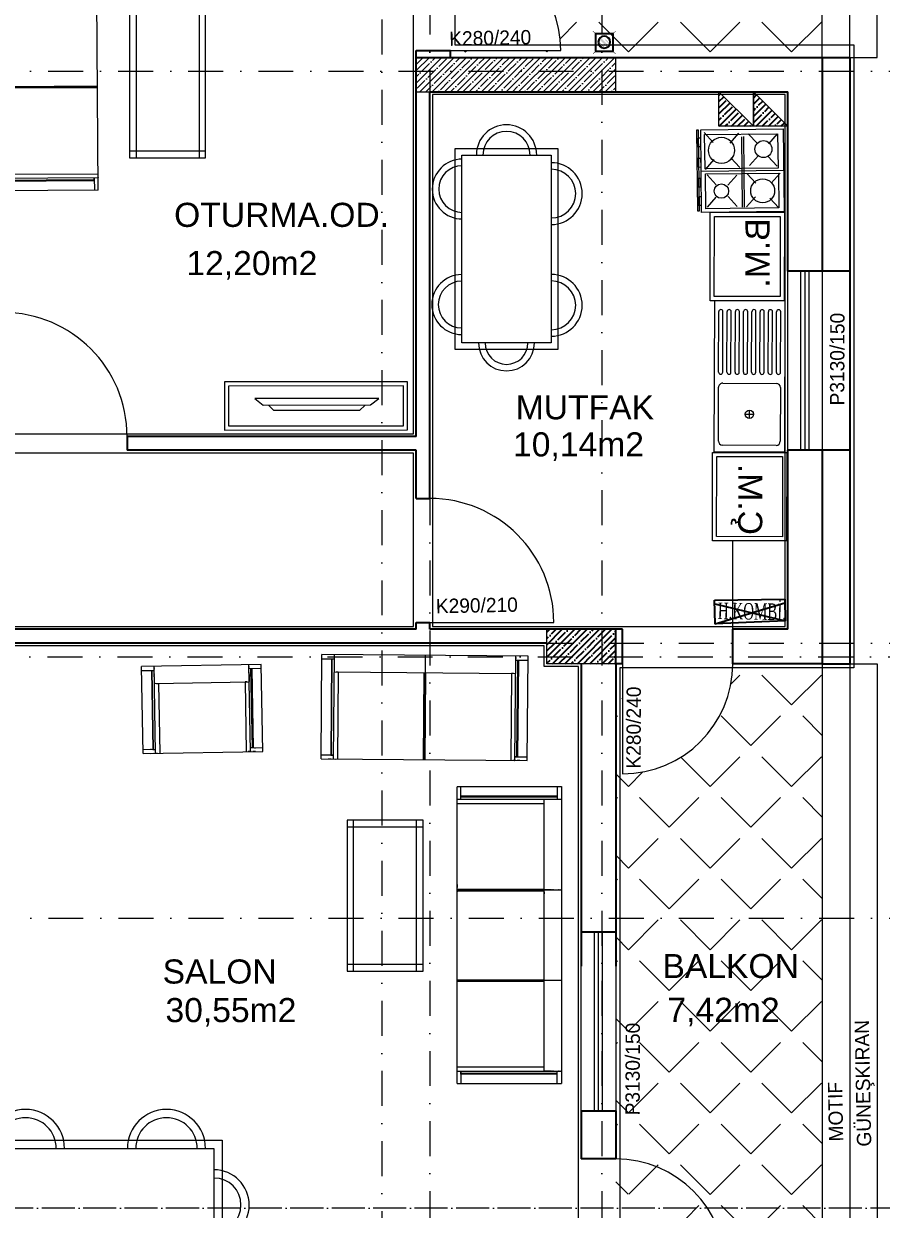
# Model space of a CAD drawing. Header units: millimetres. Extents: x -16104 to 67872, y -88009 to 12107.
# Drawn here: x 23420 to 24043, y -6471 to -5610 of the extents above; entities that cross this region are included whole.
import ezdxf

# ---------------------------------------------------------------- set-up
doc = ezdxf.new("R2010")
doc.units = ezdxf.units.MM
for name, pattern in [('ACAD_ISO04W100', [30, 24, -3, 0, -3]), ('ACAD_ISO07W100', [3, 0, -3]), ('DASHDOTX2', [50.8, 25.4, -12.7, 0, -12.7])]:
    doc.linetypes.add(name, pattern=pattern)
doc.layers.get('0').update_dxf_attribs({"color": 241})
for name, color, linetype, lineweight in [('AKS', 1, 'ACAD_ISO07W100', 5), ('akslar', 144, 'Continuous', 20), ('baca', 46, 'Continuous', 5), ('bacas', 11, 'Continuous', 5), ('balkon', 6, 'Continuous', 5), ('duvar', 123, 'Continuous', 25), ('emsal&kolon', 1, 'Continuous', 5), ('kapı', 3, 'Continuous', 5), ('kolon', 1, 'Continuous', 5), ('OLCU', 54, 'Continuous', 13), ('PASEMCON', 2, 'Continuous', 9), ('pencere', 5, 'Continuous', 5), ('POZ', 36, 'Continuous', 18), ('SıVA', 40, 'Continuous', 9), ('tefriş', 30, 'Continuous', 5), ('ÖLÇÜ', 252, 'Continuous', 20)]:
    doc.layers.add(name, color=color, linetype=linetype, lineweight=lineweight)
doc.layers.add('tarama korıdor', color=33, linetype='Continuous')
doc.styles.add('DIM', font='Txttw.shx', dxfattribs={"width": 0.6})
doc.styles.add('DIN', font='times.ttf', dxfattribs={"width": 0.6})
doc.styles.add('M2', font='stylu.ttf', dxfattribs={"height": 10})
doc.dimstyles.new('50', dxfattribs={"dimscale": 0, "dimtxt": 30, "dimasz": 1, "dimexe": 0, "dimexo": 2, "dimgap": 4, "dimtad": 1, "dimdec": 0, "dimzin": 0, "dimdsep": 46, "dimtxsty": 'DIM', "dimblk1": 'DOT', "dimblk2": 'DOT', "dimsah": 1, "dimcen": 1.5, "dimdle": 3, "dimse1": 1, "dimse2": 1, "dimclrd": 256, "dimclre": 9, "dimclrt": 256, "dimadec": 0, "dimazin": 0, "dimtfac": 0.24, "dimtdec": 0, "dimtix": 1, "dimtmove": 2, "dimatfit": 3, "dimldrblk": 'DOT', "dimfxl": 0, "dimtolj": 1, "dimtzin": 15, "dimarcsym": 0})
pattern_1 = [(45, (7204.273, 0), (-29.63485, 29.63485), [30.48, -11.43]), (135, (7204.273, 0), (-29.63485, -29.63485), [30.48, -11.43])]
pattern_2 = [(45, (10807.666, -17059.605), (-4.490128, 4.490128), []), (45, (10812.156, -17059.605), (-4.490128, 4.490128), [7.9375, -1.5875, 0, -1.5875])]

# ---------------------------------------------------------------- blocks, each defined once
blk = doc.blocks.new('DOT')
for p, q in [((0, 15), (0, -15)), ((-2, 0), (0, 0)), ((2, 0), (0, 0))]:
    blk.add_line(p, q)
blk.add_circle((0, 0), 2)
blk = doc.blocks.new('*D7023')
at = {"layer": 'Defpoints', "color": 0, "transparency": 16777216}
for p in [(23839.82, -5234.56), (23849.82, -5269.56), (23839.82, -6316.78)]:
    blk.add_point(p, dxfattribs=at)
at = {"layer": 'OLCU', "lineweight": -2, "transparency": 16777216}
for p, q in [((23838.82, -5234.56), (23837.82, -5234.56)), ((23849.82, -5234.56), (23839.82, -5234.56)), ((23850.82, -5234.56), (23851.82, -5234.56))]:
    blk.add_line(p, q, dxfattribs=at)
blk.add_blockref('DOT', (23839.82, -5234.56), dxfattribs=at)
at = {"layer": 'OLCU', "lineweight": -2, "transparency": 16777216, "rotation": 180}
blk.add_blockref('DOT', (23849.82, -5234.56), dxfattribs=at)
at = {"layer": 'OLCU', "transparency": 16777216, "insert": (23844.82, -5215.56), "char_height": 30, "attachment_point": 5, "style": 'DIM'}
blk.add_mtext('\\A1;10', dxfattribs=at)
blk = doc.blocks.new('ocak')
at = {"layer": 'tefriş', "linetype": 'Continuous'}
for p, q in [((16296.72, -4660.22), (16356.72, -4660.22)), ((16296.72, -4720.22), (16296.72, -4660.22)), ((16300.32, -4664.37), (16325.23, -4664.37)), ((16300.32, -4717.41), (16300.32, -4664.37)), ((16307.53, -4670.9), (16300.32, -4664.37)), ((16316.56, -4671.64), (16323.76, -4665.1)), ((16325.23, -4664.37), (16325.23, -4717.41)), ((16327.06, -4660.22), (16327.06, -4720.22)), ((16336.03, -4669.44), (16328.83, -4662.97)), ((16328.83, -4664.01), (16354.1, -4664.01)), ((16328.83, -4717.05), (16328.83, -4664.01)), ((16346.89, -4670.54), (16354.1, -4664.01)), ((16354.1, -4664.01), (16354.1, -4717.05)), ((16356.72, -4660.22), (16356.72, -4720.22)), ((16299.96, -4685.67), (16307.16, -4679.2)), ((16323.03, -4685), (16315.83, -4678.47)), ((16328.83, -4687.14), (16336.03, -4680.61)), ((16353, -4687.5), (16345.8, -4680.97)), ((16302.09, -4689.27), (16353.36, -4689.27)), ((16302.09, -4690.74), (16353.36, -4690.74)), ((16317.29, -4698.67), (16324.49, -4692.2)), ((16306.79, -4699.04), (16299.59, -4692.57)), ((16337.13, -4700.87), (16329.93, -4694.34)), ((16345.43, -4700.87), (16352.69, -4694.34)), ((16329.56, -4716.01), (16336.76, -4709.54)), ((16353, -4716.01), (16345.8, -4709.54)), ((16298.86, -4717.84), (16306.06, -4711.31)), ((16325.23, -4717.41), (16300.32, -4717.41)), ((16325.59, -4717.11), (16318.39, -4710.58)), ((16354.1, -4717.05), (16328.83, -4717.05)), ((16356.72, -4720.22), (16296.72, -4720.22)), ((16297.03, -4721.75), (16297.03, -4723.21)), ((16355.5, -4721.75), (16297.03, -4721.75)), ((16297.03, -4723.21), (16355.5, -4723.21)), ((16308.93, -4720.28), (16302.83, -4720.28)), ((16302.83, -4720.28), (16302.83, -4722.48)), ((16302.83, -4722.48), (16308.93, -4722.48)), ((16308.93, -4722.48), (16308.93, -4720.28)), ((16317.6, -4720.28), (16317.6, -4722.48)), ((16323.76, -4720.28), (16317.6, -4720.28)), ((16317.6, -4722.48), (16323.76, -4722.48)), ((16323.76, -4722.48), (16323.76, -4720.28)), ((16338.17, -4720.65), (16332.06, -4720.65)), ((16332.06, -4720.65), (16332.06, -4722.84)), ((16332.06, -4722.84), (16338.17, -4722.84)), ((16338.17, -4722.84), (16338.17, -4720.65)), ((16345.43, -4720.28), (16345.43, -4722.48)), ((16351.53, -4720.28), (16345.43, -4720.28)), ((16345.43, -4722.48), (16351.53, -4722.48)), ((16351.53, -4722.48), (16351.53, -4720.28)), ((16355.5, -4723.21), (16355.5, -4721.75))]:
    blk.add_line(p, q, dxfattribs=at).dxf.unprotected_set("ltscale", 0)
for centre, radius in [((16311.31, -4674.81), 6.15), ((16341.58, -4675.72), 8.68), ((16311.86, -4705.33), 9.47), ((16341.46, -4705.69), 5.22)]:
    blk.add_circle(centre, radius, dxfattribs=at).dxf.unprotected_set("ltscale", 0)
blk = doc.blocks.new('öu')
at = {"layer": 'tefriş'}
for points in [[(2090.97, -468.94), (2090.97, -404.72), (2037.16, -404.72), (2037.16, -468.94)], [(2087.97, -465.94), (2087.97, -407.72), (2040.16, -407.72), (2040.16, -465.94)]]:
    blk.add_lwpolyline(points, close=True, dxfattribs=at)
at = {"layer": 'tefriş', "insert": (2047.87, -459.36), "char_height": 17.5, "width": 1076.8413, "attachment_point": 9, "rotation": 270}
blk.add_mtext('{\\fArial|b0|i0|c162|p34;B.M.}', dxfattribs=at)
blk = doc.blocks.new('nb')
at = {"layer": 'tefriş'}
for points in [[(2093.6, -356.31), (2093.6, -292.09), (2039.78, -292.09), (2039.78, -356.31)], [(2090.6, -353.31), (2090.6, -295.09), (2042.78, -295.09), (2042.78, -353.31)]]:
    blk.add_lwpolyline(points, close=True, dxfattribs=at)
at = {"layer": 'tefriş', "insert": (2053.03, -347.96), "char_height": 17.5, "width": 1076.8413, "attachment_point": 9, "rotation": 270}
blk.add_mtext('{\\fArial|b0|i0|c162|p34;Ç.M.}', dxfattribs=at)
blk = doc.blocks.new('new block')
at = {"layer": 'tefriş'}
for p, q in [((1269.85, 5670.26), (1379.85, 5670.26)), ((1269.85, 5619.26), (1269.85, 5670.26)), ((1277.85, 5667.26), (1316.85, 5667.26)), ((1327.85, 5667.26), (1371.85, 5667.26)), ((1379.85, 5670.26), (1379.85, 5619.26)), ((1274.85, 5625.26), (1274.85, 5664.26)), ((1319.85, 5664.26), (1319.85, 5625.26)), ((1327.85, 5664.26), (1371.85, 5664.26)), ((1327.85, 5661.26), (1371.85, 5661.26)), ((1327.85, 5658.26), (1371.85, 5658.26)), ((1327.85, 5655.26), (1371.85, 5655.26)), ((1327.85, 5652.26), (1371.85, 5652.26)), ((1327.85, 5649.26), (1371.85, 5649.26)), ((1294.35, 5644.76), (1300.35, 5644.76)), ((1297.35, 5647.76), (1297.35, 5641.76)), ((1327.85, 5646.26), (1371.85, 5646.26)), ((1327.85, 5643.26), (1371.85, 5643.26)), ((1327.85, 5640.26), (1371.85, 5640.26)), ((1327.85, 5637.26), (1371.85, 5637.26)), ((1327.85, 5634.26), (1371.85, 5634.26)), ((1327.85, 5631.26), (1371.85, 5631.26)), ((1316.85, 5622.26), (1277.85, 5622.26)), ((1327.85, 5628.26), (1371.85, 5628.26)), ((1327.85, 5625.26), (1371.85, 5625.26)), ((1327.85, 5622.26), (1371.85, 5622.26)), ((1379.85, 5619.26), (1269.85, 5619.26))]:
    blk.add_line(p, q, dxfattribs=at)
blk.add_circle((1297.35, 5644.76), 3, dxfattribs=at)
for centre, radius, start, end in [((1277.85, 5664.26), 3, 90, 180), ((1316.85, 5664.26), 3, 0, 90), ((1327.85, 5665.76), 1.5, 90, 270), ((1371.85, 5665.76), 1.5, 270, 90), ((1327.85, 5659.76), 1.5, 90, 270), ((1371.85, 5659.76), 1.5, 270, 90), ((1327.85, 5653.76), 1.5, 90, 270), ((1327.85, 5647.76), 1.5, 90, 270), ((1371.85, 5653.76), 1.5, 270, 90), ((1371.85, 5647.76), 1.5, 270, 90), ((1327.85, 5641.76), 1.5, 90, 270), ((1371.85, 5641.76), 1.5, 270, 90), ((1327.85, 5635.76), 1.5, 90, 270), ((1327.85, 5629.76), 1.5, 90, 270), ((1371.85, 5635.76), 1.5, 270, 90), ((1371.85, 5629.76), 1.5, 270, 90), ((1277.85, 5625.26), 3, 180, 270), ((1316.85, 5625.26), 3, 270, 0), ((1327.85, 5623.76), 1.5, 90, 270), ((1371.85, 5623.76), 1.5, 270, 90)]:
    blk.add_arc(centre, radius, start, end, dxfattribs=at)
blk = doc.blocks.new('sec')
at = {"layer": 'bacas'}
for p, q in [((9731.12, -593.55), (9731.12, -669.3)), ((9731.12, -593.55), (9946.75, -593.55)), ((9731.12, -593.55), (9731.12, -669.3)), ((9736.37, -593.55), (9738.37, -593.55)), ((9736.37, -593.55), (9738.37, -593.55)), ((9739.62, -593.55), (9741.62, -593.55)), ((9739.62, -593.55), (9741.62, -593.55)), ((9740.12, -593.55), (9740.12, -669.3)), ((9740.37, -593.55), (9740.12, -593.55)), ((9740.12, -593.55), (9740.12, -669.3)), ((9740.37, -593.55), (9740.12, -593.55)), ((9743.12, -656.8), (9743.12, -593.55)), ((9743.12, -656.8), (9743.12, -593.55)), ((9797, -593.55), (9946.75, -593.55)), ((9805.56, -593.55), (9805.56, -656.8)), ((9805.56, -593.55), (9805.56, -656.8)), ((9806.12, -669.3), (9806.12, -593.55)), ((9806.12, -669.3), (9806.12, -593.55)), ((9806.62, -593.55), (9806.62, -656.8)), ((9806.62, -593.55), (9806.62, -656.8)), ((9872.37, -593.55), (9870.37, -593.55)), ((9872.37, -593.55), (9870.37, -593.55)), ((9871.18, -593.55), (9871.18, -656.8)), ((9871.62, -593.55), (9871.87, -593.55)), ((9871.62, -593.55), (9871.87, -593.55)), ((9871.87, -593.55), (9871.87, -669.3)), ((9872.25, -593.55), (9872.25, -656.8)), ((9875.62, -593.55), (9873.62, -593.55)), ((9875.62, -593.55), (9873.62, -593.55)), ((9934.26, -656.8), (9934.26, -593.55)), ((9937.83, -593.56), (9937.83, -669.31)), ((9946.83, -593.56), (9946.83, -669.31)), ((9946.83, -593.56), (9946.83, -669.31)), ((9740.12, -596.3), (9731.12, -596.3)), ((9740.12, -596.3), (9731.12, -596.3)), ((9737.12, -596.3), (9736.37, -596.3)), ((9737.12, -596.3), (9736.37, -596.3)), ((9738.12, -666.3), (9738.12, -596.3)), ((9738.12, -596.3), (9739.62, -596.3)), ((9738.12, -666.3), (9738.12, -596.3)), ((9738.12, -596.3), (9739.62, -596.3)), ((9738.37, -596.3), (9738.62, -596.3)), ((9738.37, -596.3), (9738.62, -596.3)), ((9738.62, -596.3), (9738.62, -666.3)), ((9738.62, -596.3), (9738.62, -666.3)), ((9937.75, -596.3), (9946.75, -596.3)), ((9937.75, -596.3), (9946.75, -596.3)), ((9939.33, -596.31), (9939.33, -666.31)), ((9939.33, -596.31), (9939.33, -666.31)), ((9939.83, -666.31), (9939.83, -596.31)), ((9939.83, -666.31), (9939.83, -596.31)), ((9740.12, -656.8), (9871.87, -656.8)), ((9740.12, -656.8), (9740.37, -656.8)), ((9740.12, -656.8), (9937.83, -656.8)), ((9740.12, -656.8), (9740.37, -656.8)), ((9740.12, -657.3), (9740.12, -657.05)), ((9740.12, -657.3), (9740.12, -657.05)), ((9740.12, -657.8), (9740.12, -657.55)), ((9740.12, -657.8), (9740.12, -657.55)), ((9740.12, -658.3), (9740.12, -658.05)), ((9740.12, -658.3), (9740.12, -658.05)), ((9740.12, -658.8), (9740.12, -658.55)), ((9740.12, -658.8), (9740.12, -658.55)), ((9740.12, -659.3), (9740.12, -659.05)), ((9740.12, -659.3), (9740.12, -659.05)), ((9740.12, -659.8), (9740.12, -659.55)), ((9740.12, -659.8), (9740.12, -659.55)), ((9740.12, -660.3), (9740.12, -660.05)), ((9740.12, -660.3), (9740.12, -660.05)), ((9740.12, -661.05), (9740.12, -660.55)), ((9740.12, -661.05), (9740.12, -660.55)), ((9740.12, -661.55), (9740.12, -661.3)), ((9740.12, -661.55), (9740.12, -661.3)), ((9740.12, -662.3), (9740.12, -662.05)), ((9740.12, -662.3), (9740.12, -662.05)), ((9740.12, -663.05), (9740.12, -662.8)), ((9740.12, -663.05), (9740.12, -662.8)), ((9741.62, -656.8), (9743.12, -656.8)), ((9741.62, -656.8), (9743.12, -656.8)), ((9870.37, -656.8), (9868.87, -656.8)), ((9870.37, -656.8), (9868.87, -656.8)), ((9871.87, -656.8), (9871.62, -656.8)), ((9871.87, -656.8), (9871.62, -656.8)), ((9871.87, -657.3), (9871.87, -657.05)), ((9871.87, -657.3), (9871.87, -657.05)), ((9871.87, -657.8), (9871.87, -657.55)), ((9871.87, -657.8), (9871.87, -657.55)), ((9871.87, -658.3), (9871.87, -658.05)), ((9871.87, -658.3), (9871.87, -658.05)), ((9871.87, -658.8), (9871.87, -658.55)), ((9871.87, -658.8), (9871.87, -658.55)), ((9871.87, -659.3), (9871.87, -659.05)), ((9871.87, -659.3), (9871.87, -659.05)), ((9871.87, -659.8), (9871.87, -659.55)), ((9871.87, -659.8), (9871.87, -659.55)), ((9871.87, -660.3), (9871.87, -660.05)), ((9871.87, -660.3), (9871.87, -660.05)), ((9871.87, -661.05), (9871.87, -660.55)), ((9871.87, -661.05), (9871.87, -660.55)), ((9871.87, -661.55), (9871.87, -661.3)), ((9871.87, -661.55), (9871.87, -661.3)), ((9871.87, -662.3), (9871.87, -662.05)), ((9871.87, -662.3), (9871.87, -662.05)), ((9871.87, -663.05), (9871.87, -662.8)), ((9871.87, -663.05), (9871.87, -662.8)), ((9731.12, -666.3), (9740.12, -666.3)), ((9731.12, -666.3), (9740.12, -666.3)), ((9946.83, -669.31), (9731.12, -669.3)), ((9740.12, -663.8), (9740.12, -663.55)), ((9740.12, -663.8), (9740.12, -663.55)), ((9740.12, -667.55), (9740.12, -667.3)), ((9740.12, -667.55), (9740.12, -667.3)), ((9740.12, -668.3), (9740.12, -668.05)), ((9740.12, -668.3), (9740.12, -668.05)), ((9946.83, -669.31), (9797.08, -669.31)), ((9871.87, -663.8), (9871.87, -663.55)), ((9871.87, -663.8), (9871.87, -663.55)), ((9871.87, -667.55), (9871.87, -667.3)), ((9871.87, -667.55), (9871.87, -667.3)), ((9871.87, -668.3), (9871.87, -668.05)), ((9871.87, -668.3), (9871.87, -668.05)), ((9946.83, -666.31), (9937.83, -666.31)), ((9946.83, -666.31), (9937.83, -666.31))]:
    blk.add_line(p, q, dxfattribs=at)
blk = doc.blocks.new('NEWBLOCK5')
at = {"layer": 'bacas'}
for p, q in [((1.4704, -0.1965), (0.3729, -0.1965)), ((0.3729, -0.1965), (0.3729, -0.749)), ((0.3729, -0.2465), (1.4704, -0.2465)), ((0.4229, -0.1965), (0.4229, -0.749)), ((1.4204, -0.1965), (1.4204, -0.749)), ((1.4704, -0.749), (1.4704, -0.1965)), ((1.4704, -0.7015), (0.3729, -0.7015)), ((0.3729, -0.749), (1.4704, -0.749))]:
    blk.add_line(p, q, dxfattribs=at)
blk = doc.blocks.new('NEWBLOCK4')
at = {"layer": 'bacas'}
for p, q in [((-0.8505, 0.5894), (-0.8505, 2.0869)), ((-0.093, 2.0869), (-0.8505, 2.0869)), ((-0.8205, 2.0869), (-0.8205, 1.9969)), ((-0.1205, 1.9969), (-0.1205, 2.0869)), ((-0.093, 2.0869), (-0.093, 0.5894)), ((-0.093, 1.9969), (-0.8505, 1.9969)), ((-0.8405, 1.9969), (-0.838, 1.9969)), ((-0.833, 1.9969), (-0.8305, 1.9969)), ((-0.8205, 2.0169), (-0.1205, 2.0169)), ((-0.1205, 2.0119), (-0.8205, 2.0119)), ((-0.7955, 1.9969), (-0.793, 1.9969)), ((-0.788, 1.9969), (-0.7855, 1.9969)), ((-0.7805, 1.9969), (-0.778, 1.9969)), ((-0.773, 1.9969), (-0.7705, 1.9969)), ((-0.768, 1.9969), (-0.763, 1.9969)), ((-0.7605, 1.9969), (-0.758, 1.9969)), ((-0.7555, 1.9969), (-0.753, 1.9969)), ((-0.7505, 1.9969), (-0.748, 1.9969)), ((-0.7455, 1.9969), (-0.743, 1.9969)), ((-0.7405, 1.9969), (-0.738, 1.9969)), ((-0.7355, 1.9969), (-0.733, 1.9969)), ((-0.7305, 1.9969), (-0.728, 1.9969)), ((-0.7255, 1.9969), (-0.7255, 0.6794)), ((-0.7255, 1.9969), (-0.7255, 1.9944)), ((-0.7255, 1.9819), (-0.7255, 1.9669)), ((-0.1205, 2.0269), (-0.1205, 2.0344)), ((-0.1205, 2.0169), (-0.1205, 2.0019)), ((-0.1205, 2.0144), (-0.1205, 2.0119)), ((-0.093, 2.0344), (-0.093, 2.0144)), ((-0.093, 2.0019), (-0.093, 1.9819)), ((-0.093, 1.9944), (-0.093, 1.9969)), ((-0.7255, 1.9669), (-0.093, 1.9669)), ((-0.8505, 1.3369), (-0.093, 1.3369)), ((-0.093, 1.3425), (-0.7255, 1.3425)), ((-0.093, 1.3319), (-0.7255, 1.3319)), ((-0.7255, 0.6944), (-0.7255, 0.7094)), ((-0.7255, 0.7094), (-0.093, 0.7094)), ((-0.093, 0.6744), (-0.093, 0.6944)), ((-0.093, 0.6794), (-0.8505, 0.6794)), ((-0.8405, 0.6794), (-0.838, 0.6794)), ((-0.833, 0.6794), (-0.8305, 0.6794)), ((-0.8205, 0.5894), (-0.8205, 0.6794)), ((-0.1205, 0.6644), (-0.8205, 0.6644)), ((-0.8205, 0.6594), (-0.1205, 0.6594)), ((-0.7955, 0.6794), (-0.793, 0.6794)), ((-0.788, 0.6794), (-0.7855, 0.6794)), ((-0.7805, 0.6794), (-0.778, 0.6794)), ((-0.773, 0.6794), (-0.7705, 0.6794)), ((-0.768, 0.6794), (-0.763, 0.6794)), ((-0.7605, 0.6794), (-0.758, 0.6794)), ((-0.7555, 0.6794), (-0.753, 0.6794)), ((-0.7505, 0.6794), (-0.748, 0.6794)), ((-0.7455, 0.6794), (-0.743, 0.6794)), ((-0.7405, 0.6794), (-0.738, 0.6794)), ((-0.7355, 0.6794), (-0.733, 0.6794)), ((-0.7305, 0.6794), (-0.728, 0.6794)), ((-0.7255, 0.6794), (-0.7255, 0.6819)), ((-0.1205, 0.6794), (-0.1205, 0.5894)), ((-0.1205, 0.6594), (-0.1205, 0.6744)), ((-0.1205, 0.6619), (-0.1205, 0.6644)), ((-0.1205, 0.6494), (-0.1205, 0.6419)), ((-0.093, 0.6819), (-0.093, 0.6794)), ((-0.093, 0.6419), (-0.093, 0.6619)), ((-0.093, 0.5894), (-0.8505, 0.5894))]:
    blk.add_line(p, q, dxfattribs=at)
blk = doc.blocks.new('tekli.')
at = {"layer": 'bacas'}
for p, q in [((43.44, 0), (-43.44, 0)), ((-43.44, 0), (-43.44, -63.16)), ((-38.19, 0), (-36.19, 0)), ((-34.94, 0), (-32.94, 0)), ((-34.19, 0), (-34.44, 0)), ((-34.44, 0), (-34.44, -63.16)), ((-31.44, -50.66), (-31.44, 0)), ((31.44, -50.66), (31.44, 0)), ((34.94, 0), (32.94, 0)), ((34.19, 0), (34.44, 0)), ((34.44, 0), (34.44, -63.16)), ((38.19, 0), (36.19, 0)), ((43.44, 0), (43.44, -63.16)), ((-34.44, -2.75), (-43.44, -2.75)), ((-37.44, -2.75), (-38.19, -2.75)), ((-36.44, -60.16), (-36.44, -2.75)), ((-36.44, -2.75), (-34.94, -2.75)), ((-36.19, -2.75), (-35.94, -2.75)), ((-35.94, -2.75), (-35.94, -60.16)), ((34.44, -2.75), (43.44, -2.75)), ((36.44, -2.75), (34.94, -2.75)), ((35.94, -2.75), (35.94, -60.16)), ((36.19, -2.75), (35.94, -2.75)), ((36.44, -60.16), (36.44, -2.75)), ((37.44, -2.75), (38.19, -2.75)), ((34.44, -50.66), (-34.44, -50.66)), ((-34.44, -50.66), (-34.19, -50.66)), ((-34.44, -51.16), (-34.44, -50.91)), ((-34.44, -51.66), (-34.44, -51.41)), ((-32.94, -50.66), (-31.44, -50.66)), ((32.94, -50.66), (31.44, -50.66)), ((34.44, -50.66), (34.19, -50.66)), ((34.44, -51.16), (34.44, -50.91)), ((34.44, -51.66), (34.44, -51.41)), ((-43.44, -60.16), (-34.44, -60.16)), ((-34.44, -52.16), (-34.44, -51.91)), ((-34.44, -52.66), (-34.44, -52.41)), ((-34.44, -53.16), (-34.44, -52.91)), ((-34.44, -53.66), (-34.44, -53.41)), ((-34.44, -54.16), (-34.44, -53.91)), ((-34.44, -54.91), (-34.44, -54.41)), ((-34.44, -55.41), (-34.44, -55.16)), ((-34.44, -56.16), (-34.44, -55.91)), ((-34.44, -56.91), (-34.44, -56.66)), ((-34.44, -57.66), (-34.44, -57.41)), ((34.44, -52.16), (34.44, -51.91)), ((34.44, -52.66), (34.44, -52.41)), ((34.44, -53.16), (34.44, -52.91)), ((34.44, -53.66), (34.44, -53.41)), ((34.44, -54.16), (34.44, -53.91)), ((34.44, -54.91), (34.44, -54.41)), ((34.44, -55.41), (34.44, -55.16)), ((34.44, -56.16), (34.44, -55.91)), ((34.44, -56.91), (34.44, -56.66)), ((34.44, -57.66), (34.44, -57.41)), ((43.44, -60.16), (34.44, -60.16)), ((-43.44, -63.16), (43.44, -63.16)), ((-34.44, -61.41), (-34.44, -61.16)), ((-34.44, -62.16), (-34.44, -61.91)), ((34.44, -61.41), (34.44, -61.16)), ((34.44, -62.16), (34.44, -61.91))]:
    blk.add_line(p, q, dxfattribs=at)
blk = doc.blocks.new('rb')
at = {"layer": 'tefriş'}
for points in [[(1548.4, 487.07), (1595.5, 487.07), (1595.5, 394.92), (1548.4, 394.92)], [(1551.4, 484.07), (1592.5, 484.07), (1592.5, 397.92), (1551.4, 397.92)]]:
    blk.add_lwpolyline(points, close=True, dxfattribs=at)
for centre, radius, start, end in [((1571.95, 484.07), 12.83, 0, 180), ((1571.95, 484.07), 9.83, 0, 180), ((1551.4, 466.84), 14.18, 90, 270), ((1551.4, 466.84), 11.18, 90, 270), ((1592.5, 466.49), 13.72, 270, 90), ((1592.5, 466.49), 10.72, 270, 90), ((1551.4, 415.62), 14.18, 90, 270), ((1551.4, 415.62), 11.18, 90, 270), ((1592.29, 413.54), 13.72, 270, 90), ((1592.29, 413.54), 10.72, 270, 90), ((1571.95, 397.92), 13.83, 180, 0), ((1571.95, 397.92), 10.83, 180, 0)]:
    blk.add_arc(centre, radius, start, end, dxfattribs=at)
blk = doc.blocks.new('DFG')
at = {"layer": 'tefriş'}
for points in [[(38169.15, -3228.78), (38169.11, -3095.78), (38204.11, -3095.77), (38204.15, -3228.77)], [(38172.15, -3225.78), (38172.11, -3098.78), (38201.11, -3098.77), (38201.15, -3225.77)], [(38187.31, -3200.75), (38187.26, -3122.74), (38191.96, -3116.74), (38192.02, -3206.74)]]:
    blk.add_lwpolyline(points, close=True, dxfattribs=at)
blk.add_lwpolyline([(38187.26, -3126.64), (38183.36, -3130.59), (38183.41, -3192.9), (38187.31, -3196.85)], dxfattribs=at)
blk = doc.blocks.new('A$C412C2498')
at = {"color": 5, "const_width": 0.6}
for points in [[(3.6, 24.3), (0.2, 27)], [(23.8, 24.3), (27.3, 27)], [(3.6, 3), (0.2, 0.2)], [(23.8, 3), (27.3, 0.2)]]:
    blk.add_lwpolyline(points, dxfattribs=at)
at = {"color": 5}
blk.add_lwpolyline([(23.8, 24.3), (3.6, 24.3), (3.6, 3), (23.8, 3)], close=True, dxfattribs=at)
at = {"const_width": 0.1}
for points in [[(6.7, 12.2), (14.6, 20.2)], [(6.8, 14.5), (12.4, 20.1)], [(7.1, 10.4), (16.4, 19.7)], [(7.9, 9.1), (17.8, 19)], [(8.8, 8), (18.9, 18.1)], [(10, 7.1), (19.8, 16.9)], [(11.3, 6.4), (20.4, 15.6)], [(13, 6), (20.8, 13.8)], [(14.8, 6.1), (20.8, 12.1)], [(17.4, 7), (19.8, 9.4)]]:
    blk.add_lwpolyline(points, dxfattribs=at)
blk.add_circle((13.7, 13.1), 7.12)
blk = doc.blocks.new('A$C5E2C1EC0')
at = {"xscale": 0.6105719971092185, "yscale": 0.6105719971092185, "zscale": 0.6105719971092185}
blk.add_blockref('A$C412C2498', (0, 0), dxfattribs=at)
blk = doc.blocks.new('ae')
at = {"layer": 'duvar'}
for p, q in [((75773.51, -20952.17), (75824.86, -20963.16)), ((75774.14, -20966.63), (75824.26, -20949.94))]:
    blk.add_line(p, q, dxfattribs=at)
blk.add_lwpolyline([(75773.26, -20949.63), (75824.12, -20947.34), (75824.86, -20963.16), (75774.14, -20966.63)], close=True, dxfattribs=at)
at = {"layer": 'PASEMCON', "color": 7, "style": 'DIN', "width": 0.6}
blk.add_text('H.KOMBİ.', height=12.004, rotation=0.66441, dxfattribs=at).set_placement((75775.83, -20963.19))

msp = doc.modelspace()

# ---------------------------------------------------------------- hatches: boundary and pattern name
h = msp.add_hatch()
h.set_pattern_fill('ANSI35,_O', color=256)
h.set_pattern_definition(pattern_2)
h.paths.add_polyline_path([(23839.82, -6049.87), (23799.82, -6049.87), (23799.82, -6059.87), (23839.82, -6059.87)])
h.paths.add_polyline_path([(23849.82, -6049.87), (23839.82, -6049.87), (23839.82, -6059.87), (23849.82, -6059.87)])
h.paths.add_polyline_path([(23849.82, -6059.87), (23839.82, -6059.87), (23839.82, -6074.87), (23849.82, -6074.87)])
h.paths.add_polyline_path([(23839.82, -6059.87), (23799.82, -6059.87), (23799.82, -6074.87), (23839.82, -6074.87)])
at = {"layer": 'duvar'}
h = msp.add_hatch(dxfattribs=at)
h.set_pattern_fill('ANSI35,_O', color=256)
h.set_pattern_definition(pattern_2)
h.paths.add_polyline_path([(23951.82, -5661.56), (23949.82, -5661.56), (23949.82, -5684.56), (23972.82, -5684.56), (23972.82, -5682.56)])
h.paths.add_polyline_path([(23926.82, -5661.56), (23924.82, -5661.56), (23924.82, -5684.56), (23949.82, -5684.56)])
at = {"layer": 'kolon'}
h = msp.add_hatch(dxfattribs=at)
h.set_pattern_fill('ANSI35,_O', color=256)
h.set_pattern_definition(pattern_2)
h.paths.add_polyline_path([(23849.82, -5634.56), (23839.82, -5634.56), (23839.82, -5644.57), (23849.82, -5644.57)])
h.paths.add_polyline_path([(23849.82, -5644.57), (23839.82, -5644.57), (23839.82, -5659.56), (23849.82, -5659.56)])
h.paths.add_polyline_path([(23839.82, -5659.56), (23839.82, -5644.57), (23714.82, -5644.57), (23714.82, -5659.56)])
h.paths.add_polyline_path([(23839.82, -5644.57), (23839.82, -5634.56), (23714.82, -5634.56), (23714.82, -5644.57)])
h.paths.add_polyline_path([(23704.82, -5644.57), (23714.82, -5644.57), (23714.82, -5634.56), (23704.82, -5634.56)])
h.paths.add_polyline_path([(23704.82, -5659.56), (23714.82, -5659.56), (23714.82, -5644.57), (23704.82, -5644.57)])
at = {"layer": 'ÖLÇÜ'}
h = msp.add_hatch(dxfattribs=at)
h.set_pattern_fill('ANGLE,_O', color=256, scale=6, angle=45)
h.set_pattern_definition(pattern_1)
h.paths.add_polyline_path([(23999.82, -5484.56), (23839.82, -5484.56), (23839.82, -5634.56), (23849.82, -5634.56), (23999.82, -5634.56)])
h.paths.add_polyline_path([(23839.82, -5484.56), (23729.82, -5484.56), (23729.82, -5549.56, -0.414214), (23809.82, -5629.56), (23729.82, -5629.56), (23729.82, -5634.56), (23839.82, -5634.56)])
h.paths.add_polyline_path([(23822.38, -5567.29), (23911.07, -5567.29), (23911.07, -5597.07), (23822.38, -5597.07)], flags=9)
h.paths.add_polyline_path([(23820.28, -5540.87), (23924.42, -5540.87), (23924.42, -5567.73), (23820.28, -5567.73)], flags=9)
h = msp.add_hatch(dxfattribs=at)
h.set_pattern_fill('ANGLE,_O', color=256, scale=6, angle=45)
h.set_pattern_definition(pattern_1)
h.paths.add_polyline_path([(23999.82, -6074.87), (23934.82, -6074.87, -0.079624), (23930.81, -6099.87), (23999.82, -6099.87)])
h.paths.add_polyline_path([(23999.82, -6099.87), (23930.81, -6099.87, -0.323907), (23854.82, -6154.87), (23854.82, -6099.87), (23849.82, -6099.87), (23849.82, -6279.56), (23999.82, -6279.56)])
h.paths.add_polyline_path([(23999.82, -6279.56), (23849.82, -6279.56), (23849.82, -6294.56), (23849.82, -6424.56), (23849.82, -6459.56, -0.131404), (23889.75, -6470.24), (23999.82, -6470.24)])
h.paths.add_polyline_path([(23999.82, -6470.24), (23889.75, -6470.24, -0.268211), (23929.82, -6539.56), (23849.82, -6539.56), (23849.82, -6559.56), (23999.82, -6559.56)])
h.paths.add_polyline_path([(23999.82, -6559.56), (23849.82, -6559.56), (23849.82, -6569.56), (23999.82, -6569.56)])
h.paths.add_polyline_path([(23871.53, -6405.89), (23871.79, -6315.4), (23854.02, -6315.35), (23853.76, -6405.84)], flags=24)
h.paths.add_polyline_path([(23882.98, -6312.84), (23970.83, -6312.84), (23970.83, -6342.62), (23882.98, -6342.62)], flags=24)
h.paths.add_polyline_path([(23883.15, -6280.95), (23987.29, -6280.95), (23987.29, -6307.81), (23883.15, -6307.81)], flags=24)

# ---------------------------------------------------------------- linework, layer by layer
at = {"layer": 'AKS', "color": 1, "linetype": 'ACAD_ISO04W100'}
msp.add_line((24119, -6470.24), (21510.64, -6470.24), dxfattribs=at)
at = {"layer": 'akslar', "linetype": 'DASHDOTX2'}
for p, q in [((23714.82, -5134.56), (23714.82, -7944.06)), ((23839.82, -5134.56), (23839.82, -7944.06)), ((23679.82, -5149.04), (23679.82, -7958.54)), ((21299.7, -5644.57), (24349.7, -5644.57)), ((21299.82, -6059.87), (24349.82, -6059.87)), ((22724.32, -6069.87), (24349.82, -6069.87)), ((21299.82, -6259.56), (24349.82, -6259.56))]:
    msp.add_line(p, q, dxfattribs=at)
at = {"layer": 'baca'}
for points in [[(23924.82, -5659.56), (23949.82, -5659.56), (23949.82, -5684.56), (23924.82, -5684.56), (23924.82, -5659.56), (23949.82, -5684.56)], [(23949.82, -5659.56), (23974.82, -5659.56), (23974.82, -5684.56), (23949.82, -5684.56), (23949.82, -5659.56), (23974.82, -5684.56)]]:
    msp.add_lwpolyline(points, dxfattribs=at)
at = {"layer": 'balkon'}
for p, q in [((24039.82, -5634.56), (24039.82, -5444.56)), ((24019.82, -5634.56), (24019.82, -5464.56)), ((23999.82, -5634.56), (23999.82, -5484.56)), ((24019.82, -5634.56), (24039.82, -5634.56)), ((23999.82, -6074.87), (23999.82, -6569.56)), ((24019.82, -6074.87), (24019.82, -6589.56)), ((24019.82, -6074.87), (24039.82, -6074.87)), ((24039.82, -6074.87), (24039.82, -6609.56))]:
    msp.add_line(p, q, dxfattribs=at)
at = {"layer": 'duvar'}
for p, q in [((23704.82, -5909.87), (23704.82, -5629.56)), ((23704.82, -5909.87), (23704.82, -5629.56)), ((23704.82, -5629.56), (23729.82, -5629.56)), ((23729.82, -5634.56), (23729.82, -5629.56)), ((23704.82, -5634.56), (23729.82, -5634.56)), ((23729.82, -5634.56), (23999.82, -5634.56)), ((23999.82, -5634.56), (23999.82, -5789.72)), ((23999.82, -5634.56), (24019.82, -5634.56)), ((24019.82, -5634.56), (24019.82, -5789.72)), ((23714.82, -5659.56), (23974.82, -5659.56)), ((23714.82, -5954.87), (23714.82, -5659.56)), ((23974.82, -5789.72), (23974.82, -5659.56)), ((24019.82, -5789.72), (23974.82, -5789.72)), ((24019.82, -5789.72), (24019.82, -5919.72)), ((23704.82, -5909.87), (23494.82, -5909.87)), ((23494.82, -5909.87), (23494.82, -5919.87)), ((23704.82, -5919.87), (23494.82, -5919.87)), ((23704.82, -5929.87), (23704.82, -5919.87)), ((23704.82, -5954.87), (23704.82, -5919.87)), ((23704.82, -5929.87), (23704.82, -5919.87)), ((23974.82, -6049.87), (23974.82, -5919.72)), ((24019.82, -5919.72), (23974.82, -5919.72)), ((23999.82, -5919.72), (23999.82, -6074.87)), ((24019.82, -5919.72), (24019.82, -6074.87)), ((23704.82, -5954.87), (23714.82, -5954.87)), ((23704.82, -6049.87), (23314.82, -6049.87)), ((23704.82, -6049.87), (23704.82, -6044.87)), ((23704.82, -6044.87), (23714.82, -6044.87)), ((23714.82, -6049.87), (23714.82, -6044.87)), ((23854.82, -6049.87), (23714.82, -6049.87)), ((23849.82, -6074.87), (23849.82, -6049.87)), ((23854.82, -6074.87), (23854.82, -6049.87)), ((23974.82, -6049.87), (23934.82, -6049.87)), ((23934.82, -6074.87), (23934.82, -6049.87)), ((23799.82, -6059.87), (23314.82, -6059.87)), ((23824.82, -6074.87), (23824.82, -6294.56)), ((23849.82, -6074.87), (23849.82, -6294.56)), ((23854.82, -6074.87), (23849.82, -6074.87)), ((23854.82, -6074.87), (23849.82, -6074.87)), ((23999.82, -6074.87), (23934.82, -6074.87)), ((23999.82, -6074.87), (23934.82, -6074.87)), ((23999.82, -6074.87), (24019.82, -6074.87)), ((23824.82, -6269.56), (23849.82, -6269.56)), ((23824.82, -6399.56), (23824.82, -6434.56)), ((23824.82, -6399.56), (23849.82, -6399.56)), ((23849.82, -6399.56), (23849.82, -6434.56)), ((23824.82, -6424.56), (23824.82, -6434.56)), ((23849.82, -6424.56), (23849.82, -6434.56)), ((23849.82, -6434.56), (23824.82, -6434.56))]:
    msp.add_line(p, q, dxfattribs=at)
at = {"layer": 'emsal&kolon'}
for points in [[(23704.82, -5634.56), (23704.82, -5659.56), (23849.82, -5659.56), (23849.82, -5634.56), (23704.82, -5634.56)], [(23799.82, -6074.87), (23799.82, -6049.87), (23849.82, -6049.87), (23849.82, -6074.87), (23799.82, -6074.87)]]:
    msp.add_lwpolyline(points, dxfattribs=at)
at = {"layer": 'kapı'}
for p, q in [((23729.82, -5629.56), (23809.82, -5629.56)), ((23714.82, -6044.87), (23804.82, -6044.87)), ((23854.82, -6074.87), (23854.82, -6154.87))]:
    msp.add_line(p, q, dxfattribs=at)
for centre, radius, start, end in [((23729.82, -5629.56), 80, 0, 90), ((23404.82, -5909.87), 90, 0, 90), ((23714.82, -6044.87), 90, 0, 90), ((23854.82, -6074.87), 80, 270, 0), ((23849.82, -6514.56), 80, 0, 90)]:
    msp.add_arc(centre, radius, start, end, dxfattribs=at)
at = {"layer": 'pencere'}
for p, q in [((23974.82, -5919.72), (23974.82, -5789.72)), ((23984.32, -5919.72), (23984.32, -5789.72)), ((23987.32, -5919.72), (23987.32, -5789.72)), ((23990.32, -5919.72), (23990.32, -5789.72)), ((23999.82, -5789.72), (23999.82, -5919.72)), ((23824.82, -6399.56), (23824.82, -6269.56)), ((23834.32, -6399.56), (23834.32, -6269.56)), ((23837.32, -6399.56), (23837.32, -6269.56)), ((23840.32, -6399.56), (23840.32, -6269.56)), ((23849.82, -6269.56), (23849.82, -6399.56)), ((23824.82, -6424.56), (23824.82, -6294.56)), ((23849.82, -6294.56), (23849.82, -6424.56))]:
    msp.add_line(p, q, dxfattribs=at)
at = {"layer": 'SıVA'}
for points in [[(23389.82, -6842.56), (23389.82, -7357.06), (23254.82, -7357.06), (23254.82, -7617.06), (22472.82, -7617.06), (22472.82, -7447.06), (22252.82, -7447.06), (22252.82, -6592.56), (21790.82, -6592.56), (21790.82, -6077.87), (21620.82, -6077.87), (21620.82, -5625.56), (21910.82, -5625.56), (21910.82, -5455.56), (23732.82, -5455.56), (23732.82, -5625.56), (24022.82, -5625.56), (24022.82, -6077.87), (23852.82, -6077.87), (23852.82, -6572.56), (23692.82, -6572.56), (23692.82, -6842.56)], [(23401.82, -5511.56), (23401.82, -5907.87), (23494.82, -5907.87), (23702.82, -5907.87), (23702.82, -5629.56), (23702.82, -5549.56), (23702.82, -5511.56)], [(23716.82, -5661.56), (23716.82, -5954.87), (23716.82, -6047.87), (23854.82, -6047.87), (23972.82, -6047.87), (23972.82, -5661.56)], [(23702.82, -5921.87), (23494.82, -5921.87), (23269.82, -5921.87), (23134.82, -5921.87), (23041.82, -5921.87), (23041.82, -6004.87), (23041.82, -6087.87), (23081.82, -6087.87), (23081.82, -6184.87), (23081.82, -6247.56), (23207.82, -6247.56), (23207.82, -6207.56), (23207.82, -6207.56), (23207.82, -6047.87), (23314.82, -6047.87), (23702.82, -6047.87)], [(23226.82, -6247.56), (23226.62, -6301.56), (23221.82, -6301.56), (23221.82, -6517.56), (23226.82, -6517.56), (23226.82, -6542.56), (23822.82, -6542.56), (23822.82, -6459.56), (23822.82, -6076.87), (23797.82, -6076.87), (23797.82, -6061.87), (23314.82, -6061.87), (23221.82, -6061.87), (23221.82, -6207.56), (23221.82, -6207.56), (23221.58, -6247.56)]]:
    msp.add_lwpolyline(points, close=True, dxfattribs=at)
at = {"layer": 'ÖLÇÜ'}
msp.add_line((23934.82, -6049.87), (23934.93, -5985.63), dxfattribs=at)

# ---------------------------------------------------------------- block references
at = {"ltscale": 50, "xscale": -1, "rotation": 180}
msp.add_blockref('A$C5E2C1EC0', (23833.12, -5615.48), dxfattribs=at)
at = {"layer": 'duvar', "rotation": 90}
msp.add_blockref('sec', (23141.04, -16110.97), dxfattribs=at)
at = {"layer": 'pencere'}
for p, xscale, yscale, zscale, rotation in [((26260.44, -5075.15), 1.583999999998923, 1.583999999998923, 1.583999999998923, 180), ((22589.78, -3324.15), 2, 2, 2, 270)]:
    msp.add_blockref('rb', p, dxfattribs=dict(at, xscale=xscale, yscale=yscale, zscale=zscale, rotation=rotation))
at = {"layer": 'pencere', "xscale": -1}
for name, p, rotation in [('öu', (26009.78, -5344), 359.9547240069688), ('nb', (21879.79, -6274.13), 179.899881375756)]:
    msp.add_blockref(name, p, dxfattribs=dict(at, rotation=rotation))
at = {"layer": 'SıVA', "rotation": 358.4194354776914}
msp.add_blockref('ae', (-51244.9, 17002.83), dxfattribs=at)
at = {"layer": 'tarama korıdor', "xscale": -1, "rotation": 270.0586309656333}
msp.add_blockref('DFG', (26833.43, -44071.05), dxfattribs=at)
at = {"layer": 'tefriş', "yscale": 100, "zscale": 100}
for name, p, xscale, rotation in [('NEWBLOCK4', (23481.63, -5522.26), -99.99999999999491, 180.4047079229011), ('NEWBLOCK5', (23476.96, -5744.82), 100, 90), ('NEWBLOCK4', (23844.37, -6155.06), -99.99999999999761, 89.5214883701798), ('NEWBLOCK5', (23729.58, -6151.22), 100, 270)]:
    msp.add_blockref(name, p, dxfattribs=dict(at, xscale=xscale, rotation=rotation))
at = {"layer": 'tefriş'}
for name, p, rotation in [('ocak', (28448.89, 10661.47), 270.6419649689027), ('new block', (29586.98, -7211.43), 89.79349343365935), ('tekli.', (23549.97, -6139.32), 181.0149228041533)]:
    msp.add_blockref(name, p, dxfattribs=dict(at, rotation=rotation))

# ---------------------------------------------------------------- texts
at = {"layer": 'emsal&kolon', "char_height": 17.5, "width": 1076.8413}
for s, insert, attachment_point in [('{\\fArial|b0|i0|c162|p34;OTURMA.OD.}', (23685.15, -5757.91), 9), ('{\\fArial|b0|i0|c162|p34;12,20m2}', (23537.92, -5795.97), 7), ('{\\fArial|b0|i0|c162|p34;MUTFAK}', (23877.65, -5897.67), 9), ('{\\fArial|b0|i0|c162|p34;10,14m2}', (23775.21, -5927.6), 7), ('{\\fArial|b0|i0|c162|p34;SALON}', (23603.52, -6307.41), 9), ('{\\fArial|b0|i0|c162|p34;BALKON}', (23982.91, -6303.43), 9), ('{\\fArial|b0|i0|c162|p34;30,55m2}', (23522.71, -6338.43), 7), ('{\\fArial|b0|i0|c162|p34;7,42m2}', (23887.36, -6338.24), 7)]:
    msp.add_mtext(s, dxfattribs=dict(at, insert=insert, attachment_point=attachment_point))
at = {"layer": 'POZ', "style": 'M2', "flags": 4}
for tag, p, rotation in [('K280/240', (23728.97, -5626.21), 1.13919), ('P3130/150', (24015.84, -5887.35), 89.83596), ('K290/210', (23719.25, -6038.3), 1.13919), ('K280/240', (23867.94, -6151.05), 89.83596), ('P3130/150', (23867.21, -6402.92), 89.83596), ('GÜNEŞKIRAN', (24035.51, -6425.48), 91.13919), ('MOTIF', (24015.14, -6421.75), 91.13919)]:
    msp.add_attdef(tag, p, 'K1 80/210', height=10.4, rotation=rotation, dxfattribs=at)

# ---------------------------------------------------------------- dimensions: what is measured, and where the dimension line sits
at = {"layer": 'OLCU'}
dim = msp.add_linear_dim(base=(23839.82, -5234.56), p1=(23849.82, -5269.56), p2=(23839.82, -6316.78), dimstyle='50', override={"dimscale": 1}, dxfattribs=at)
dim.commit()
dim.dimension.update_dxf_attribs({"geometry": '*D7023', "text_midpoint": (23844.82, -5215.56)})

doc.saveas('drawing.dxf')
